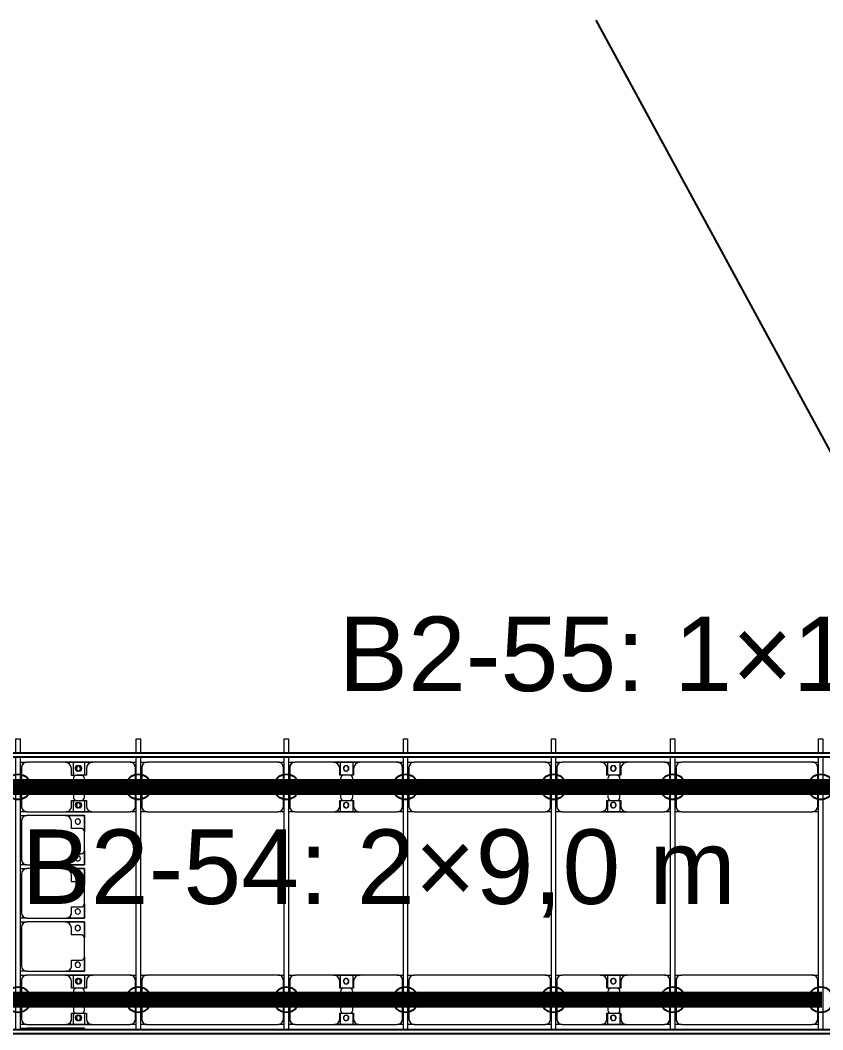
# Model space of a CAD drawing. Header units: millimetres. Extents: x -248177 to 167033, y 156986 to 268923.
# Drawn here: x -227704 to -220164, y 258458 to 267945 of the extents above; entities that cross this region are included whole.
import ezdxf

# ---------------------------------------------------------------- set-up
doc = ezdxf.new("R2010")
doc.units = ezdxf.units.MM
for name, color, linetype, lineweight in [('A-DETL-MBND', 5, 'Continuous', 9), ('A-GENM', 13, 'Continuous', 9), ('S-BEAM', 12, 'Continuous', 9)]:
    doc.layers.add(name, color=color, linetype=linetype, lineweight=lineweight)
for name, color, linetype in [('GC-DAY NEO', 5, 'Continuous'), ('GC-GHI CHU', 2, 'Continuous'), ('GC-HOP 40x60 GIA CUONG', 1, 'Continuous')]:
    doc.layers.add(name, color=color, linetype=linetype)
doc.styles.add('GC_VN', font='arial.ttf')

# ---------------------------------------------------------------- blocks, each defined once
blk = doc.blocks.new('Dai phao do pin - DẢI PHAO ĐỠ PIN-15626-BỐ TRÍ KHUNG KẾT CẤU BÈ PIN 02')
at = {"layer": 'A-DETL-MBND', "color": 8}
for p, q in [((-1312.2, 241.6), (-1129.7, 241.6)), ((-1312.2, 118.2), (-1312.2, 241.6)), ((-1129.7, 241.6), (-1312.2, 241.6)), ((-779.7, 241.6), (-1129.7, 241.6)), ((-779.7, 241.6), (-722.2, 241.6)), ((-779.7, 241.6), (-722.2, 241.6)), ((-729.7, -173.4), (-729.7, 191.6)), ((-682.2, 241.6), (-620.3, 241.6)), ((-682.2, 241.6), (-620.3, 241.6)), ((-670.3, 191.6), (-670.3, -173.4)), ((610.3, 241.6), (-620.3, 241.6)), ((610.3, 241.6), (667.8, 241.6)), ((610.3, 241.6), (667.8, 241.6)), ((660.3, -173.4), (660.3, 191.6)), ((707.8, 241.6), (769.7, 241.6)), ((707.8, 241.6), (769.7, 241.6)), ((719.7, 191.6), (719.7, -173.4)), ((1129.7, 241.6), (769.7, 241.6)), ((1129.7, 241.6), (1312.2, 241.6)), ((1312.2, 241.6), (1129.7, 241.6)), ((1197.8, 241.6), (1380.3, 241.6)), ((1197.8, 116.2), (1197.8, 241.6)), ((1380.3, 241.6), (1197.8, 241.6)), ((1312.2, 241.6), (1312.2, 116.2)), ((1730.3, 241.6), (1380.3, 241.6)), ((1730.3, 241.6), (1787.8, 241.6)), ((1730.3, 241.6), (1787.8, 241.6)), ((1780.3, -173.4), (1780.3, 191.6)), ((1827.8, 241.6), (1889.7, 241.6)), ((1827.8, 241.6), (1889.7, 241.6)), ((1839.7, 191.6), (1839.7, -173.4)), ((3120.3, 241.6), (1889.7, 241.6)), ((3120.3, 241.6), (3177.8, 241.6)), ((3120.3, 241.6), (3177.8, 241.6)), ((3170.3, -173.4), (3170.3, 191.6)), ((3217.8, 241.6), (3279.7, 241.6)), ((3217.8, 241.6), (3279.7, 241.6)), ((3229.7, 191.6), (3229.7, -173.4)), ((3639.7, 241.6), (3279.7, 241.6)), ((3639.7, 241.6), (3822.2, 241.6)), ((3822.2, 241.6), (3639.7, 241.6)), ((3707.8, 241.6), (3890.3, 241.6)), ((3707.8, 116.2), (3707.8, 241.6)), ((3890.3, 241.6), (3710.7, 241.6)), ((3822.2, 241.6), (3822.2, 116.2)), ((4240.3, 241.6), (3890.3, 241.6)), ((4240.3, 241.6), (4297.8, 241.6)), ((4240.3, 241.6), (4297.8, 241.6)), ((4290.3, -173.4), (4290.3, 191.6)), ((4337.8, 241.6), (4399.7, 241.6)), ((4337.8, 241.6), (4399.7, 241.6)), ((4349.7, 191.6), (4349.7, -173.4)), ((5630.3, 241.6), (4399.7, 241.6)), ((5630.3, 241.6), (5687.8, 241.6)), ((5630.3, 241.6), (5687.8, 241.6)), ((5680.3, -173.4), (5680.3, 191.6)), ((-1312.2, 143.8), (-1312.2, 132.4)), ((-1189.7, 118.2), (-1282.2, 118.2)), ((-1189.7, 181.6), (-1189.7, 118.2)), ((1189.7, 118.2), (1189.7, 181.6)), ((1282.2, 118.2), (1189.7, 118.2)), ((1320.3, 118.2), (1227.8, 118.2)), ((1320.3, 181.6), (1320.3, 118.2)), ((3699.7, 118.2), (3699.7, 181.6)), ((3792.2, 118.2), (3699.7, 118.2)), ((3830.3, 118.2), (3737.8, 118.2)), ((3830.3, 181.6), (3830.3, 118.2)), ((-1312.2, 88.2), (-1312.2, -88.2)), ((1197.8, 88.2), (1197.8, -88.2)), ((1312.2, -88.2), (1312.2, 88.2)), ((3707.8, 88.2), (3707.8, -88.2)), ((3822.2, -88.2), (3822.2, 88.2)), ((-1312.2, -223.4), (-1312.2, -118.2)), ((-1312.2, -125), (-1312.2, -137.6)), ((-1282.2, -118.2), (-1189.7, -118.2)), ((-1189.7, -118.2), (-1189.7, -173.4)), ((1189.7, -173.4), (1189.7, -118.2)), ((1189.7, -118.2), (1282.2, -118.2)), ((1197.8, -223.4), (1197.8, -116.2)), ((1227.8, -118.2), (1320.3, -118.2)), ((1312.2, -116.2), (1312.2, -223.4)), ((1320.3, -118.2), (1320.3, -173.4)), ((3699.7, -173.4), (3699.7, -118.2)), ((3699.7, -118.2), (3792.2, -118.2)), ((3707.8, -223.4), (3707.8, -116.2)), ((3737.8, -118.2), (3830.3, -118.2)), ((3822.2, -116.2), (3822.2, -223.4)), ((3830.3, -118.2), (3830.3, -173.4)), ((-1139.7, -223.4), (-1312.2, -223.4)), ((-1312.2, -223.4), (-1139.7, -223.4)), ((-1139.7, -223.4), (-779.7, -223.4)), ((-722.2, -223.4), (-779.7, -223.4)), ((-722.2, -223.4), (-779.7, -223.4)), ((-620.3, -223.4), (-682.2, -223.4)), ((-620.3, -223.4), (-682.2, -223.4)), ((-620.3, -223.4), (610.3, -223.4)), ((667.8, -223.4), (610.3, -223.4)), ((667.8, -223.4), (610.3, -223.4)), ((769.7, -223.4), (707.8, -223.4)), ((769.7, -223.4), (707.8, -223.4)), ((769.7, -223.4), (1139.7, -223.4)), ((1312.2, -223.4), (1139.7, -223.4)), ((1139.7, -223.4), (1312.2, -223.4)), ((1370.3, -223.4), (1197.8, -223.4)), ((1197.8, -223.4), (1370.3, -223.4)), ((1370.3, -223.4), (1730.3, -223.4)), ((1787.8, -223.4), (1730.3, -223.4)), ((1787.8, -223.4), (1730.3, -223.4)), ((1889.7, -223.4), (1827.8, -223.4)), ((1889.7, -223.4), (1827.8, -223.4)), ((1889.7, -223.4), (3120.3, -223.4)), ((3177.8, -223.4), (3120.3, -223.4)), ((3177.8, -223.4), (3120.3, -223.4)), ((3279.7, -223.4), (3217.8, -223.4)), ((3279.7, -223.4), (3217.8, -223.4)), ((3279.7, -223.4), (3649.7, -223.4)), ((3822.2, -223.4), (3649.7, -223.4)), ((3649.7, -223.4), (3822.2, -223.4)), ((3880.3, -223.4), (3707.8, -223.4)), ((3707.8, -223.4), (3880.3, -223.4)), ((3880.3, -223.4), (4240.3, -223.4)), ((4297.8, -223.4), (4240.3, -223.4)), ((4297.8, -223.4), (4240.3, -223.4)), ((4399.7, -223.4), (4337.8, -223.4)), ((4399.7, -223.4), (4337.8, -223.4)), ((4399.7, -223.4), (5630.3, -223.4)), ((5687.8, -223.4), (5630.3, -223.4)), ((5687.8, -223.4), (5630.3, -223.4))]:
    blk.add_line(p, q, dxfattribs=at)
for centre, radius, start, end in [((-1258.6, 183.2), 25, 0, 180), ((-1258.6, 183.2), 25, 90, 180), ((-1258.6, 183.2), 25, 30, 75), ((-1129.7, 181.6), 60, 90, 180), ((-1129.7, 181.6), 60, 120, 180), ((-779.7, 191.6), 50, 360, 90), ((-779.7, 191.6), 50, 360, 75), ((-620.3, 191.6), 50, 90, 180), ((-620.3, 191.6), 50, 150, 180), ((-620.3, 191.6), 50, 105, 135), ((610.3, 191.6), 50, 360, 90), ((610.3, 191.6), 50, 55.9225, 90), ((610.3, 191.6), 50, 15, 30), ((769.7, 191.6), 50, 90, 180), ((769.7, 191.6), 50, 105, 180), ((1129.7, 181.6), 60, 360, 90), ((1129.7, 181.6), 60, 360, 60), ((1248.6, 183.2), 25, 360, 180), ((1248.6, 183.2), 25, 360, 165), ((1251.4, 183.2), 25, 0, 180), ((1251.4, 183.2), 25, 87.03604, 180), ((1251.4, 183.2), 25, 15, 75), ((1380.3, 181.6), 60, 90, 180), ((1380.3, 181.6), 60, 120, 180), ((1730.3, 191.6), 50, 360, 90), ((1730.3, 191.6), 50, 360, 75), ((1889.7, 191.6), 50, 90, 180), ((1889.7, 191.6), 50, 150, 180), ((1889.7, 191.6), 50, 116.88585, 135), ((3120.3, 191.6), 50, 360, 90), ((3120.3, 191.6), 50, 60, 90), ((3120.3, 191.6), 50, 15, 30), ((3279.7, 191.6), 50, 90, 180), ((3279.7, 191.6), 50, 105, 180), ((3639.7, 181.6), 60, 360, 90), ((3639.7, 181.6), 60, 360, 60), ((3758.6, 183.2), 25, 0, 180), ((3758.6, 183.2), 25, 0, 165), ((3761.4, 183.2), 25, 0, 180), ((3761.4, 183.2), 25, 90, 180), ((3761.4, 183.2), 25, 15, 75), ((3890.3, 181.6), 60, 90, 180), ((3890.3, 181.6), 60, 120, 180), ((4240.3, 191.6), 50, 360, 90), ((4240.3, 191.6), 50, 360, 75), ((4399.7, 191.6), 50, 90, 180), ((4399.7, 191.6), 50, 150, 180), ((4399.7, 191.6), 50, 105, 135), ((5630.3, 191.6), 50, 360, 90), ((5630.3, 191.6), 50, 60, 90), ((5630.3, 191.6), 50, 15, 30), ((-1282.2, 88.2), 30, 90, 180), ((-1258.6, 183.2), 25, 180, 0), ((-1258.6, 183.2), 25, 180, 300), ((1227.8, 88.2), 30, 90, 180), ((1248.6, 183.2), 25, 180, 0), ((1251.4, 183.2), 25, 180, 360), ((1251.4, 183.2), 25, 180, 272.96243), ((1248.6, 183.2), 25, 210, 360), ((1251.4, 183.2), 25, 285, 300), ((1251.4, 183.2), 25, 330, 345), ((1282.2, 88.2), 30, 360, 90), ((3737.8, 88.2), 30, 90, 180), ((3758.6, 183.2), 25, 180, 0), ((3761.4, 183.2), 25, 180, 0), ((3761.4, 183.2), 25, 180, 300), ((3758.6, 183.2), 25, 210, 0), ((3761.4, 183.2), 25, 330, 345), ((3792.2, 88.2), 30, 360, 90), ((-1282.2, -88.2), 30, 180, 270), ((1227.8, -88.2), 30, 180, 270), ((1282.2, -88.2), 30, 270, 360), ((3737.8, -88.2), 30, 180, 270), ((3792.2, -88.2), 30, 270, 360), ((-1258.6, -161.8), 25, 0, 180), ((-1258.6, -161.8), 25, 90, 180), ((-1258.6, -161.8), 25, 180, 0), ((-1258.6, -161.8), 25, 180, 270), ((-1258.6, -161.8), 25, 45, 75), ((-1258.6, -161.8), 25, 285, 330), ((-1139.7, -173.4), 50, 180, 270), ((-1139.7, -173.4), 50, 180, 255), ((-779.7, -173.4), 50, 270, 360), ((-779.7, -173.4), 50, 285, 360), ((-620.3, -173.4), 50, 180, 270), ((-620.3, -173.4), 50, 180, 210), ((610.3, -173.4), 50, 270, 360), ((610.3, -173.4), 50, 330, 360), ((769.7, -173.4), 50, 180, 270), ((769.7, -173.4), 50, 180, 255), ((1139.7, -173.4), 50, 270, 360), ((1139.7, -173.4), 50, 285, 360), ((1248.6, -161.8), 25, 0, 180), ((1248.6, -161.8), 25, 180, 0), ((1248.6, -161.8), 25, 105, 165), ((1248.6, -161.8), 25, 195, 360), ((1251.4, -161.8), 25, 0, 180), ((1251.4, -161.8), 25, 105, 180), ((1251.4, -161.8), 25, 180, 0), ((1251.4, -161.8), 25, 180, 272.95184), ((1248.6, -161.8), 25, 80.64671, 90), ((1248.6, -161.8), 25, 360, 75), ((1251.4, -161.8), 25, 15, 75), ((1251.4, -161.8), 25, 285, 345), ((1370.3, -173.4), 50, 180, 270), ((1370.3, -173.4), 50, 180, 255), ((1730.3, -173.4), 50, 270, 360), ((1730.3, -173.4), 50, 285, 360), ((1889.7, -173.4), 50, 180, 270), ((1889.7, -173.4), 50, 180, 210), ((3120.3, -173.4), 50, 270, 360), ((3120.3, -173.4), 50, 330, 360), ((3279.7, -173.4), 50, 180, 270), ((3279.7, -173.4), 50, 180, 255), ((3649.7, -173.4), 50, 270, 360), ((3649.7, -173.4), 50, 285, 0), ((3758.6, -161.8), 25, 0, 180), ((3758.6, -161.8), 25, 180, 0), ((3758.6, -161.8), 25, 105, 165), ((3758.6, -161.8), 25, 195, 360), ((3761.4, -161.8), 25, 360, 180), ((3761.4, -161.8), 25, 105, 180), ((3761.4, -161.8), 25, 180, 0), ((3761.4, -161.8), 25, 180, 270), ((3758.6, -161.8), 25, 360, 75), ((3761.4, -161.8), 25, 15, 75), ((3761.4, -161.8), 25, 285, 345), ((3880.3, -173.4), 50, 180, 270), ((3880.3, -173.4), 50, 180, 255), ((4240.3, -173.4), 50, 270, 360), ((4240.3, -173.4), 50, 285, 360), ((4399.7, -173.4), 50, 180, 270), ((4399.7, -173.4), 50, 180, 210), ((5630.3, -173.4), 50, 270, 360), ((5630.3, -173.4), 50, 330, 360), ((-620.3, -173.4), 50, 240, 270), ((610.3, -173.4), 50, 285, 300), ((1889.7, -173.4), 50, 240, 270), ((3120.3, -173.4), 50, 285, 300), ((4399.7, -173.4), 50, 240, 270), ((5630.3, -173.4), 50, 285, 300)]:
    blk.add_arc(centre, radius, start, end, dxfattribs=at)
blk = doc.blocks.new('Dai phao do pin - DẢI PHAO ĐỠ PIN-V1-BỐ TRÍ KHUNG KẾT CẤU BÈ PIN 02')
at = {"layer": 'A-DETL-MBND', "color": 8}
for p, q in [((-1312.2, 241.6), (-1129.7, 241.6)), ((-1312.2, 118.2), (-1312.2, 241.6)), ((-1129.7, 241.6), (-1312.2, 241.6)), ((-779.7, 241.6), (-1129.7, 241.6)), ((-779.7, 241.6), (-722.2, 241.6)), ((-779.7, 241.6), (-722.2, 241.6)), ((-729.7, -173.4), (-729.7, 191.6)), ((-682.2, 241.6), (-620.3, 241.6)), ((-682.2, 241.6), (-620.3, 241.6)), ((-670.3, 191.6), (-670.3, -173.4)), ((610.3, 241.6), (-620.3, 241.6)), ((610.3, 241.6), (667.8, 241.6)), ((610.3, 241.6), (667.8, 241.6)), ((660.3, -173.4), (660.3, 191.6)), ((707.8, 241.6), (769.7, 241.6)), ((707.8, 241.6), (769.7, 241.6)), ((719.7, 191.6), (719.7, -173.4)), ((1129.7, 241.6), (769.7, 241.6)), ((1129.7, 241.6), (1312.2, 241.6)), ((1312.2, 241.6), (1129.7, 241.6)), ((1197.8, 241.6), (1380.3, 241.6)), ((1197.8, 116.2), (1197.8, 241.6)), ((1380.3, 241.6), (1197.8, 241.6)), ((1312.2, 241.6), (1312.2, 116.2)), ((1730.3, 241.6), (1380.3, 241.6)), ((1730.3, 241.6), (1787.8, 241.6)), ((1730.3, 241.6), (1787.8, 241.6)), ((1780.3, -173.4), (1780.3, 191.6)), ((1827.8, 241.6), (1889.7, 241.6)), ((1827.8, 241.6), (1889.7, 241.6)), ((1839.7, 191.6), (1839.7, -173.4)), ((3120.3, 241.6), (1889.7, 241.6)), ((3120.3, 241.6), (3177.8, 241.6)), ((3120.3, 241.6), (3177.8, 241.6)), ((3170.3, -173.4), (3170.3, 191.6)), ((3217.8, 241.6), (3279.7, 241.6)), ((3217.8, 241.6), (3279.7, 241.6)), ((3229.7, 191.6), (3229.7, -173.4)), ((3639.7, 241.6), (3279.7, 241.6)), ((3639.7, 241.6), (3822.2, 241.6)), ((3822.2, 241.6), (3639.7, 241.6)), ((3707.8, 241.6), (3890.3, 241.6)), ((3707.8, 116.2), (3707.8, 241.6)), ((3890.3, 241.6), (3710.7, 241.6)), ((3822.2, 241.6), (3822.2, 116.2)), ((4240.3, 241.6), (3890.3, 241.6)), ((4240.3, 241.6), (4297.8, 241.6)), ((4240.3, 241.6), (4297.8, 241.6)), ((4290.3, -173.4), (4290.3, 191.6)), ((4337.8, 241.6), (4399.7, 241.6)), ((4337.8, 241.6), (4399.7, 241.6)), ((4349.7, 191.6), (4349.7, -173.4)), ((5630.3, 241.6), (4399.7, 241.6)), ((5630.3, 241.6), (5687.8, 241.6)), ((5630.3, 241.6), (5687.8, 241.6)), ((5680.3, -173.4), (5680.3, 191.6)), ((-1312.2, 143.8), (-1312.2, 132.4)), ((-1189.7, 118.2), (-1282.2, 118.2)), ((-1189.7, 181.6), (-1189.7, 118.2)), ((1189.7, 118.2), (1189.7, 181.6)), ((1282.2, 118.2), (1189.7, 118.2)), ((1320.3, 118.2), (1227.8, 118.2)), ((1320.3, 181.6), (1320.3, 118.2)), ((3699.7, 118.2), (3699.7, 181.6)), ((3792.2, 118.2), (3699.7, 118.2)), ((3830.3, 118.2), (3737.8, 118.2)), ((3830.3, 181.6), (3830.3, 118.2)), ((-1312.2, 88.2), (-1312.2, -88.2)), ((1197.8, 88.2), (1197.8, -88.2)), ((1312.2, -88.2), (1312.2, 88.2)), ((3707.8, 88.2), (3707.8, -88.2)), ((3822.2, -88.2), (3822.2, 88.2)), ((-1312.2, -223.4), (-1312.2, -118.2)), ((-1312.2, -125), (-1312.2, -137.6)), ((-1282.2, -118.2), (-1189.7, -118.2)), ((-1189.7, -118.2), (-1189.7, -173.4)), ((1189.7, -173.4), (1189.7, -118.2)), ((1189.7, -118.2), (1282.2, -118.2)), ((1197.8, -223.4), (1197.8, -116.2)), ((1227.8, -118.2), (1320.3, -118.2)), ((1312.2, -116.2), (1312.2, -223.4)), ((1320.3, -118.2), (1320.3, -173.4)), ((3699.7, -173.4), (3699.7, -118.2)), ((3699.7, -118.2), (3792.2, -118.2)), ((3707.8, -223.4), (3707.8, -116.2)), ((3737.8, -118.2), (3830.3, -118.2)), ((3822.2, -116.2), (3822.2, -223.4)), ((3830.3, -118.2), (3830.3, -173.4)), ((-1139.7, -223.4), (-1312.2, -223.4)), ((-1312.2, -223.4), (-1139.7, -223.4)), ((-1139.7, -223.4), (-779.7, -223.4)), ((-722.2, -223.4), (-779.7, -223.4)), ((-722.2, -223.4), (-779.7, -223.4)), ((-620.3, -223.4), (-682.2, -223.4)), ((-620.3, -223.4), (-682.2, -223.4)), ((-620.3, -223.4), (610.3, -223.4)), ((667.8, -223.4), (610.3, -223.4)), ((667.8, -223.4), (610.3, -223.4)), ((769.7, -223.4), (707.8, -223.4)), ((769.7, -223.4), (707.8, -223.4)), ((769.7, -223.4), (1139.7, -223.4)), ((1312.2, -223.4), (1139.7, -223.4)), ((1139.7, -223.4), (1312.2, -223.4)), ((1370.3, -223.4), (1197.8, -223.4)), ((1197.8, -223.4), (1370.3, -223.4)), ((1370.3, -223.4), (1730.3, -223.4)), ((1787.8, -223.4), (1730.3, -223.4)), ((1787.8, -223.4), (1730.3, -223.4)), ((1889.7, -223.4), (1827.8, -223.4)), ((1889.7, -223.4), (1827.8, -223.4)), ((1889.7, -223.4), (3120.3, -223.4)), ((3177.8, -223.4), (3120.3, -223.4)), ((3177.8, -223.4), (3120.3, -223.4)), ((3279.7, -223.4), (3217.8, -223.4)), ((3279.7, -223.4), (3217.8, -223.4)), ((3279.7, -223.4), (3649.7, -223.4)), ((3822.2, -223.4), (3649.7, -223.4)), ((3649.7, -223.4), (3822.2, -223.4)), ((3880.3, -223.4), (3707.8, -223.4)), ((3710.7, -223.4), (3880.3, -223.4)), ((3880.3, -223.4), (4240.3, -223.4)), ((4297.8, -223.4), (4240.3, -223.4)), ((4297.8, -223.4), (4240.3, -223.4)), ((4399.7, -223.4), (4337.8, -223.4)), ((4399.7, -223.4), (4337.8, -223.4)), ((4399.7, -223.4), (5630.3, -223.4)), ((5687.8, -223.4), (5630.3, -223.4)), ((5687.8, -223.4), (5630.3, -223.4))]:
    blk.add_line(p, q, dxfattribs=at)
for centre, radius, start, end in [((-1258.6, 183.2), 25, 0, 180), ((-1258.6, 183.2), 25, 90, 180), ((-1258.6, 183.2), 25, 30, 75), ((-1129.7, 181.6), 60, 90, 180), ((-1129.7, 181.6), 60, 120, 180), ((-779.7, 191.6), 50, 360, 90), ((-779.7, 191.6), 50, 360, 75), ((-620.3, 191.6), 50, 90, 180), ((-620.3, 191.6), 50, 150, 180), ((-620.3, 191.6), 50, 105, 135), ((610.3, 191.6), 50, 360, 90), ((610.3, 191.6), 50, 55.96086, 90), ((610.3, 191.6), 50, 15, 30), ((769.7, 191.6), 50, 90, 180), ((769.7, 191.6), 50, 105, 180), ((1129.7, 181.6), 60, 360, 90), ((1129.7, 181.6), 60, 360, 60), ((1248.6, 183.2), 25, 360, 180), ((1248.6, 183.2), 25, 360, 165), ((1251.4, 183.2), 25, 0, 180), ((1251.4, 183.2), 25, 87.09743, 180), ((1251.4, 183.2), 25, 15, 75), ((1380.3, 181.6), 60, 90, 180), ((1380.3, 181.6), 60, 120, 180), ((1730.3, 191.6), 50, 360, 90), ((1730.3, 191.6), 50, 360, 75), ((1889.7, 191.6), 50, 90, 180), ((1889.7, 191.6), 50, 150, 180), ((1889.7, 191.6), 50, 116.91879, 135), ((3120.3, 191.6), 50, 360, 90), ((3120.3, 191.6), 50, 60, 90), ((3120.3, 191.6), 50, 15, 30), ((3279.7, 191.6), 50, 90, 180), ((3279.7, 191.6), 50, 105, 180), ((3639.7, 181.6), 60, 360, 90), ((3639.7, 181.6), 60, 360, 60), ((3758.6, 183.2), 25, 0, 180), ((3758.6, 183.2), 25, 0, 165), ((3761.4, 183.2), 25, 0, 180), ((3761.4, 183.2), 25, 90, 180), ((3761.4, 183.2), 25, 15, 75), ((3890.3, 181.6), 60, 90, 180), ((3890.3, 181.6), 60, 120, 180), ((4240.3, 191.6), 50, 360, 90), ((4240.3, 191.6), 50, 360, 75), ((4399.7, 191.6), 50, 90, 180), ((4399.7, 191.6), 50, 150, 180), ((4399.7, 191.6), 50, 105, 135), ((5630.3, 191.6), 50, 360, 90), ((5630.3, 191.6), 50, 60, 90), ((5630.3, 191.6), 50, 15, 30), ((-1282.2, 88.2), 30, 90, 180), ((-1258.6, 183.2), 25, 180, 0), ((-1258.6, 183.2), 25, 180, 300), ((1227.8, 88.2), 30, 90, 180), ((1248.6, 183.2), 25, 180, 0), ((1251.4, 183.2), 25, 180, 360), ((1251.4, 183.2), 25, 180, 272.90105), ((1248.6, 183.2), 25, 210, 360), ((1251.4, 183.2), 25, 285, 300), ((1251.4, 183.2), 25, 330, 345), ((1282.2, 88.2), 30, 360, 90), ((3737.8, 88.2), 30, 90, 180), ((3758.6, 183.2), 25, 180, 0), ((3761.4, 183.2), 25, 180, 0), ((3761.4, 183.2), 25, 180, 300), ((3758.6, 183.2), 25, 210, 0), ((3761.4, 183.2), 25, 330, 345), ((3792.2, 88.2), 30, 360, 90), ((-1282.2, -88.2), 30, 180, 270), ((1227.8, -88.2), 30, 180, 270), ((1282.2, -88.2), 30, 270, 360), ((3737.8, -88.2), 30, 180, 270), ((3792.2, -88.2), 30, 270, 360), ((-1258.6, -161.8), 25, 0, 180), ((-1258.6, -161.8), 25, 90, 180), ((-1258.6, -161.8), 25, 180, 0), ((-1258.6, -161.8), 25, 180, 270), ((-1258.6, -161.8), 25, 45, 75), ((-1258.6, -161.8), 25, 285, 330), ((-1139.7, -173.4), 50, 180, 270), ((-1139.7, -173.4), 50, 180, 255), ((-779.7, -173.4), 50, 270, 360), ((-779.7, -173.4), 50, 285, 360), ((-620.3, -173.4), 50, 180, 270), ((-620.3, -173.4), 50, 180, 210), ((610.3, -173.4), 50, 270, 360), ((610.3, -173.4), 50, 330, 360), ((769.7, -173.4), 50, 180, 270), ((769.7, -173.4), 50, 180, 255), ((1139.7, -173.4), 50, 270, 360), ((1139.7, -173.4), 50, 285, 360), ((1248.6, -161.8), 25, 0, 180), ((1248.6, -161.8), 25, 180, 0), ((1248.6, -161.8), 25, 105, 165), ((1248.6, -161.8), 25, 195, 360), ((1251.4, -161.8), 25, 0, 180), ((1251.4, -161.8), 25, 105, 180), ((1251.4, -161.8), 25, 180, 0), ((1251.4, -161.8), 25, 180, 272.89046), ((1248.6, -161.8), 25, 80.7081, 90), ((1248.6, -161.8), 25, 360, 75), ((1251.4, -161.8), 25, 15, 75), ((1251.4, -161.8), 25, 285, 345), ((1370.3, -173.4), 50, 180, 270), ((1370.3, -173.4), 50, 180, 255), ((1730.3, -173.4), 50, 270, 360), ((1730.3, -173.4), 50, 285, 360), ((1889.7, -173.4), 50, 180, 270), ((1889.7, -173.4), 50, 180, 210), ((3120.3, -173.4), 50, 270, 360), ((3120.3, -173.4), 50, 330, 360), ((3279.7, -173.4), 50, 180, 270), ((3279.7, -173.4), 50, 180, 255), ((3649.7, -173.4), 50, 270, 360), ((3649.7, -173.4), 50, 285, 0), ((3758.6, -161.8), 25, 0, 180), ((3758.6, -161.8), 25, 180, 0), ((3758.6, -161.8), 25, 105, 165), ((3758.6, -161.8), 25, 195, 360), ((3761.4, -161.8), 25, 360, 180), ((3761.4, -161.8), 25, 105, 180), ((3761.4, -161.8), 25, 180, 0), ((3761.4, -161.8), 25, 180, 270), ((3758.6, -161.8), 25, 360, 75), ((3761.4, -161.8), 25, 15, 75), ((3761.4, -161.8), 25, 285, 345), ((3880.3, -173.4), 50, 180, 270), ((3880.3, -173.4), 50, 180, 255), ((4240.3, -173.4), 50, 270, 360), ((4240.3, -173.4), 50, 285, 360), ((4399.7, -173.4), 50, 180, 270), ((4399.7, -173.4), 50, 180, 210), ((5630.3, -173.4), 50, 270, 360), ((5630.3, -173.4), 50, 330, 360), ((-620.3, -173.4), 50, 240, 270), ((610.3, -173.4), 50, 285, 300), ((1889.7, -173.4), 50, 240, 270), ((3120.3, -173.4), 50, 285, 300), ((4399.7, -173.4), 50, 240, 270), ((5630.3, -173.4), 50, 285, 300)]:
    blk.add_arc(centre, radius, start, end, dxfattribs=at)
blk = doc.blocks.new('Dải phao đi lại kèm đỡ invester - DẢI PHAO ĐI LẠI-17505-BỐ TRÍ KHUNG KẾT CẤU BÈ PIN 02')
at = {"layer": 'A-DETL-MBND', "color": 8}
for p, q in [((-241.6, 1312.2), (-118.2, 1312.2)), ((-241.6, 1129.7), (-241.6, 1312.2)), ((-241.6, 1312.2), (-241.6, 1129.7)), ((-118.2, 1282.2), (-118.2, 1189.7)), ((88.2, 1312.2), (-88.2, 1312.2)), ((118.2, 1312.2), (223.4, 1312.2)), ((118.2, 1189.7), (118.2, 1282.2)), ((223.4, 1312.2), (223.4, 1139.7)), ((223.4, 1139.7), (223.4, 1312.2)), ((258.4, 1312.2), (411.8, 1312.2)), ((258.4, 1129.7), (258.4, 1312.2)), ((258.4, 1312.2), (258.4, 1129.7)), ((411.8, 1312.2), (258.4, 1312.2)), ((381.8, 1282.2), (381.8, 1189.7)), ((588.2, 1312.2), (411.8, 1312.2)), ((588.2, 1312.2), (723.4, 1312.2)), ((723.4, 1312.2), (588.2, 1312.2)), ((618.2, 1189.7), (618.2, 1282.2)), ((723.4, 1312.2), (723.4, 1139.7)), ((723.4, 1139.7), (723.4, 1312.2)), ((758.4, 1312.2), (911.8, 1312.2)), ((758.4, 1129.7), (758.4, 1312.2)), ((758.4, 1312.2), (758.4, 1129.7)), ((911.8, 1312.2), (758.4, 1312.2)), ((881.8, 1282.2), (881.8, 1189.7)), ((1088.2, 1312.2), (911.8, 1312.2)), ((1088.2, 1312.2), (1223.4, 1312.2)), ((1223.4, 1312.2), (1088.2, 1312.2)), ((1118.2, 1189.7), (1118.2, 1282.2)), ((1223.4, 1312.2), (1223.4, 1139.7)), ((1223.4, 1139.7), (1223.4, 1312.2)), ((1258.4, 1312.2), (1411.8, 1312.2)), ((1258.4, 1129.7), (1258.4, 1312.2)), ((1258.4, 1312.2), (1258.4, 1129.7)), ((1411.8, 1312.2), (1258.4, 1312.2)), ((1381.8, 1282.2), (1381.8, 1189.7)), ((1588.2, 1312.2), (1411.8, 1312.2)), ((1588.2, 1312.2), (1723.4, 1312.2)), ((1723.4, 1312.2), (1588.2, 1312.2)), ((1618.2, 1189.7), (1618.2, 1282.2)), ((1723.4, 1312.2), (1723.4, 1139.7)), ((1723.4, 1139.7), (1723.4, 1312.2)), ((1758.4, 1312.2), (1881.8, 1312.2)), ((1758.4, 1129.7), (1758.4, 1312.2)), ((1758.4, 1312.2), (1758.4, 1129.7)), ((1881.8, 1282.2), (1881.8, 1189.7)), ((2088.2, 1312.2), (1911.8, 1312.2)), ((2118.2, 1312.2), (2223.4, 1312.2)), ((2118.2, 1189.7), (2118.2, 1282.2)), ((2223.4, 1312.2), (2223.4, 1139.7)), ((2223.4, 1139.7), (2223.4, 1312.2)), ((2258.4, 1312.2), (2271.7, 1312.2)), ((2258.4, 1129.7), (2258.4, 1312.2)), ((2258.4, 1312.2), (2258.4, 1129.7)), ((2271.7, 1312.2), (2258.4, 1312.2)), ((-118.2, 1189.7), (-181.6, 1189.7)), ((173.4, 1189.7), (118.2, 1189.7)), ((223.4, 769.7), (223.4, 1139.7)), ((381.8, 1189.7), (318.4, 1189.7)), ((673.4, 1189.7), (618.2, 1189.7)), ((723.4, 769.7), (723.4, 1139.7)), ((881.8, 1189.7), (818.4, 1189.7)), ((1173.4, 1189.7), (1118.2, 1189.7)), ((1223.4, 769.7), (1223.4, 1139.7)), ((1381.8, 1189.7), (1318.4, 1189.7)), ((1673.4, 1189.7), (1618.2, 1189.7)), ((1723.4, 769.7), (1723.4, 1139.7)), ((1881.8, 1189.7), (1818.4, 1189.7)), ((2173.4, 1189.7), (2118.2, 1189.7)), ((2223.4, 769.7), (2223.4, 1139.7)), ((-241.6, 1129.7), (-241.6, 769.7)), ((258.4, 1129.7), (258.4, 769.7)), ((758.4, 1129.7), (758.4, 769.7)), ((1258.4, 1129.7), (1258.4, 769.7)), ((1758.4, 1129.7), (1758.4, 769.7)), ((2258.4, 1129.7), (2258.4, 769.7)), ((-241.6, 707.8), (-241.6, 769.7)), ((-241.6, 707.8), (-241.6, 769.7)), ((223.4, 769.7), (223.4, 707.8)), ((223.4, 769.7), (223.4, 707.8)), ((258.4, 707.8), (258.4, 769.7)), ((258.4, 707.8), (258.4, 769.7)), ((723.4, 769.7), (723.4, 707.8)), ((723.4, 769.7), (723.4, 707.8)), ((758.4, 707.8), (758.4, 769.7)), ((758.4, 707.8), (758.4, 769.7)), ((1223.4, 769.7), (1223.4, 707.8)), ((1223.4, 769.7), (1223.4, 707.8)), ((1258.4, 707.8), (1258.4, 769.7)), ((1258.4, 707.8), (1258.4, 769.7)), ((1723.4, 769.7), (1723.4, 707.8)), ((1723.4, 769.7), (1723.4, 707.8)), ((1758.4, 707.8), (1758.4, 769.7)), ((1758.4, 707.8), (1758.4, 769.7)), ((2223.4, 769.7), (2223.4, 707.8)), ((2223.4, 769.7), (2223.4, 707.8)), ((2258.4, 707.8), (2258.4, 769.7)), ((2258.4, 707.8), (2258.4, 769.7)), ((-191.6, 719.7), (173.4, 719.7)), ((308.4, 719.7), (673.4, 719.7)), ((808.4, 719.7), (1173.4, 719.7)), ((1308.4, 719.7), (1673.4, 719.7)), ((1808.4, 719.7), (2173.4, 719.7))]:
    blk.add_line(p, q, dxfattribs=at)
for centre, radius, start, end in [((-183.2, 1248.6), 25, 90, 270), ((-183.2, 1248.6), 25, 90, 225), ((-183.2, 1248.6), 25, 270, 90), ((-183.2, 1248.6), 25, 315, 90), ((-88.2, 1282.2), 30, 90, 180), ((88.2, 1282.2), 30, 360, 90), ((161.8, 1248.6), 25, 90, 270), ((161.8, 1248.6), 25, 90, 180), ((161.8, 1248.6), 25, 195, 225), ((161.8, 1248.6), 25, 270, 90), ((161.8, 1248.6), 25, 315, 90), ((316.8, 1248.6), 25, 90, 270), ((316.8, 1248.6), 25, 90, 255), ((316.8, 1248.6), 25, 270, 90), ((316.8, 1248.6), 25, 300, 90), ((411.8, 1282.2), 30, 90, 180), ((411.8, 1282.2), 30, 105, 165), ((411.8, 1282.2), 30, 135, 165), ((411.8, 1282.2), 30, 135, 165), ((588.2, 1282.2), 30, 360, 90), ((588.2, 1282.2), 30, 60, 75), ((588.2, 1282.2), 30, 15, 75), ((588.2, 1282.2), 30, 60, 75), ((588.2, 1282.2), 30, 15, 30), ((588.2, 1282.2), 30, 15, 30), ((661.8, 1248.6), 25, 90, 270), ((661.8, 1248.6), 25, 90, 180), ((661.8, 1248.6), 25, 195, 255), ((661.8, 1248.6), 25, 270, 90), ((661.8, 1248.6), 25, 270, 90), ((816.8, 1248.6), 25, 90, 270), ((816.8, 1248.6), 25, 90, 255), ((816.8, 1248.6), 25, 270, 90), ((816.8, 1248.6), 25, 300, 90), ((911.8, 1282.2), 30, 90, 180), ((911.8, 1282.2), 30, 105, 165), ((911.8, 1282.2), 30, 135, 165), ((911.8, 1282.2), 30, 135, 165), ((1088.2, 1282.2), 30, 360, 90), ((1088.2, 1282.2), 30, 60, 75), ((1088.2, 1282.2), 30, 15, 75), ((1088.2, 1282.2), 30, 60, 75), ((1088.2, 1282.2), 30, 15, 30), ((1088.2, 1282.2), 30, 15, 30), ((1161.8, 1248.6), 25, 90, 270), ((1161.8, 1248.6), 25, 90, 180), ((1161.8, 1248.6), 25, 195, 255), ((1161.8, 1248.6), 25, 270, 90), ((1161.8, 1248.6), 25, 270, 90), ((1316.8, 1248.6), 25, 90, 270), ((1316.8, 1248.6), 25, 90, 255), ((1316.8, 1248.6), 25, 270, 90), ((1316.8, 1248.6), 25, 300, 90), ((1411.8, 1282.2), 30, 90, 180), ((1411.8, 1282.2), 30, 105, 165), ((1411.8, 1282.2), 30, 135, 165), ((1411.8, 1282.2), 30, 135, 165), ((1588.2, 1282.2), 30, 360, 90), ((1588.2, 1282.2), 30, 60, 75), ((1588.2, 1282.2), 30, 15, 75), ((1588.2, 1282.2), 30, 60, 75), ((1588.2, 1282.2), 30, 15, 30), ((1588.2, 1282.2), 30, 15, 30), ((1661.8, 1248.6), 25, 90, 270), ((1661.8, 1248.6), 25, 90, 180), ((1661.8, 1248.6), 25, 195, 255), ((1661.8, 1248.6), 25, 270, 90), ((1661.8, 1248.6), 25, 270, 90), ((1816.8, 1248.6), 25, 90, 270), ((1816.8, 1248.6), 25, 90, 225), ((1816.8, 1248.6), 25, 270, 90), ((1816.8, 1248.6), 25, 315, 90), ((1911.8, 1282.2), 30, 90, 180), ((2088.2, 1282.2), 30, 360, 90), ((2161.8, 1248.6), 25, 90, 270), ((2161.8, 1248.6), 25, 90, 180), ((2161.8, 1248.6), 25, 195, 225), ((2161.8, 1248.6), 25, 270, 90), ((2161.8, 1248.6), 25, 315, 90), ((-181.6, 1129.7), 60, 90, 180), ((-181.6, 1129.7), 60, 90, 150), ((173.4, 1139.7), 50, 360, 90), ((173.4, 1139.7), 50, 15, 90), ((318.4, 1129.7), 60, 90, 180), ((318.4, 1129.7), 60, 90, 150), ((316.8, 1248.6), 25, 270, 285), ((673.4, 1139.7), 50, 0, 90), ((673.4, 1139.7), 50, 15, 90), ((818.4, 1129.7), 60, 90, 180), ((818.4, 1129.7), 60, 90, 150), ((816.8, 1248.6), 25, 270, 285), ((1173.4, 1139.7), 50, 0, 90), ((1173.4, 1139.7), 50, 15, 90), ((1318.4, 1129.7), 60, 90, 180), ((1318.4, 1129.7), 60, 90, 150), ((1316.8, 1248.6), 25, 270, 285), ((1673.4, 1139.7), 50, 360, 90), ((1673.4, 1139.7), 50, 15, 90), ((1818.4, 1129.7), 60, 90, 180), ((1818.4, 1129.7), 60, 90, 150), ((2173.4, 1139.7), 50, 360, 90), ((2173.4, 1139.7), 50, 15, 90), ((2318.4, 1129.7), 60, 150, 180), ((-191.6, 769.7), 50, 180, 270), ((173.4, 769.7), 50, 270, 0), ((308.4, 769.7), 50, 180, 270), ((673.4, 769.7), 50, 270, 0), ((808.4, 769.7), 50, 180, 270), ((1173.4, 769.7), 50, 270, 0), ((1308.4, 769.7), 50, 180, 270), ((1673.4, 769.7), 50, 270, 0), ((1808.4, 769.7), 50, 180, 270), ((2173.4, 769.7), 50, 270, 0), ((2308.4, 769.7), 50, 180, 225), ((-191.6, 769.7), 50, 195, 270), ((173.4, 769.7), 50, 270, 345), ((308.4, 769.7), 50, 195, 270), ((673.4, 769.7), 50, 270, 345), ((808.4, 769.7), 50, 195, 270), ((1173.4, 769.7), 50, 270, 345), ((1308.4, 769.7), 50, 195, 270), ((1673.4, 769.7), 50, 270, 345), ((1808.4, 769.7), 50, 195, 270), ((2173.4, 769.7), 50, 270, 345), ((2308.4, 769.7), 50, 195, 225)]:
    blk.add_arc(centre, radius, start, end, dxfattribs=at)
blk = doc.blocks.new('Dầm C52 - Dầm C52-24592-BỐ TRÍ KHUNG KẾT CẤU BÈ PIN 02')
at = {"layer": 'S-BEAM', "color": 1}
for p, q in [((37807.1, 20), (40367.1, 20)), ((40407.1, 20), (40538.7, 20)), ((40538.7, 20), (40538.7, -20)), ((40367.1, -20), (37807.1, -20)), ((40538.7, -20), (40407.1, -20))]:
    blk.add_line(p, q, dxfattribs=at)
blk = doc.blocks.new('Dầm C52 - Hộp 40x60-25239-BỐ TRÍ KHUNG KẾT CẤU BÈ PIN 02')
at = {"layer": 'S-BEAM', "color": 3, "lineweight": 25}
for p, q in [((-146407.2, 20), (146407.2, 20)), ((146407.2, -20), (-146407.2, -20))]:
    blk.add_line(p, q, dxfattribs=at)
blk = doc.blocks.new('HOBANMONG_BEPIN 2_rvt-1-BỐ TRÍ KHUNG KẾT CẤU BÈ PIN 02')
at = {"layer": 'A-GENM', "lineweight": 9}
for name, p, rotation in [('Dải phao đi lại kèm đỡ invester - DẢI PHAO ĐI LẠI-17505-BỐ TRÍ KHUNG KẾT CẤU BÈ PIN 02', (-228411.4, 260730.9), 270.0007586098948), ('Dai phao do pin - DẢI PHAO ĐỠ PIN-15626-BỐ TRÍ KHUNG KẾT CẤU BÈ PIN 02', (-225891.4, 260731), 0.0007586094741477002), ('Dai phao do pin - DẢI PHAO ĐỠ PIN-V1-BỐ TRÍ KHUNG KẾT CẤU BÈ PIN 02', (-225891.4, 258731), 0.0007586094741477002)]:
    blk.add_blockref(name, p, dxfattribs=dict(at, rotation=rotation))
at = {"layer": 'S-BEAM', "lineweight": 9}
for name, p, rotation in [('Dầm C52 - Dầm C52-24592-BỐ TRÍ KHUNG KẾT CẤU BÈ PIN 02', (-227723, 220652.2), 90.00075860989138), ('Dầm C52 - Dầm C52-24592-BỐ TRÍ KHUNG KẾT CẤU BÈ PIN 02', (-226593, 220652.2), 90.00075860989138), ('Dầm C52 - Dầm C52-24592-BỐ TRÍ KHUNG KẾT CẤU BÈ PIN 02', (-225203, 220652.2), 90.00075860989138), ('Dầm C52 - Dầm C52-24592-BỐ TRÍ KHUNG KẾT CẤU BÈ PIN 02', (-224083, 220652.2), 90.00075860989138), ('Dầm C52 - Dầm C52-24592-BỐ TRÍ KHUNG KẾT CẤU BÈ PIN 02', (-222693, 220652.3), 90.00075860989138), ('Dầm C52 - Dầm C52-24592-BỐ TRÍ KHUNG KẾT CẤU BÈ PIN 02', (-221573, 220652.3), 90.00075860989138), ('Dầm C52 - Dầm C52-24592-BỐ TRÍ KHUNG KẾT CẤU BÈ PIN 02', (-220183, 220652.3), 90.00075860989138), ('Dầm C52 - Hộp 40x60-25239-BỐ TRÍ KHUNG KẾT CẤU BÈ PIN 02', (-83316.3, 261041.2), 0.0007586094741477002), ('Dầm C52 - Hộp 40x60-25239-BỐ TRÍ KHUNG KẾT CẤU BÈ PIN 02', (-83316.3, 258441.2), 0.0007586094741477002)]:
    blk.add_blockref(name, p, dxfattribs=dict(at, rotation=rotation))

msp = doc.modelspace()

# ---------------------------------------------------------------- linework, layer by layer
at = {"layer": 'GC-DAY NEO'}
msp.add_line((-218475.6, 260914.9), (-222293.6, 267945.1), dxfattribs=at)
at = {"layer": 'GC-HOP 40x60 GIA CUONG', "const_width": 150}
for points in [[(-229213, 260740.5), (-214213, 260740.5)], [(-229213, 258740.5), (-220172.1, 258740.5)]]:
    msp.add_lwpolyline(points, dxfattribs=at)
at = {"layer": 'GC-HOP 40x60 GIA CUONG'}
for centre in [(-227723, 260740.5), (-226593, 260740.5), (-225203, 260740.5), (-224083, 260740.5), (-222693, 260740.5), (-221573, 260740.5), (-220183, 260740.5), (-227723, 258740.5), (-226593, 258740.5), (-225203, 258740.5), (-224083, 258740.5), (-222693, 258740.5), (-221573, 258740.5), (-220183, 258740.5)]:
    msp.add_circle(centre, 120, dxfattribs=at)

# ---------------------------------------------------------------- block references
at = {"lineweight": 5}
msp.add_blockref('HOBANMONG_BEPIN 2_rvt-1-BỐ TRÍ KHUNG KẾT CẤU BÈ PIN 02', (0, 0), dxfattribs=at)

# ---------------------------------------------------------------- texts
at = {"layer": 'GC-GHI CHU', "style": 'GC_VN'}
for s, p in [('B2-55: 1×15,0 m', (-224713, 261640.5)), ('B2-54: 2×9,0 m', (-227692.6, 259640.5))]:
    msp.add_text(s, height=700, dxfattribs=at).set_placement(p)

doc.saveas('drawing.dxf')
